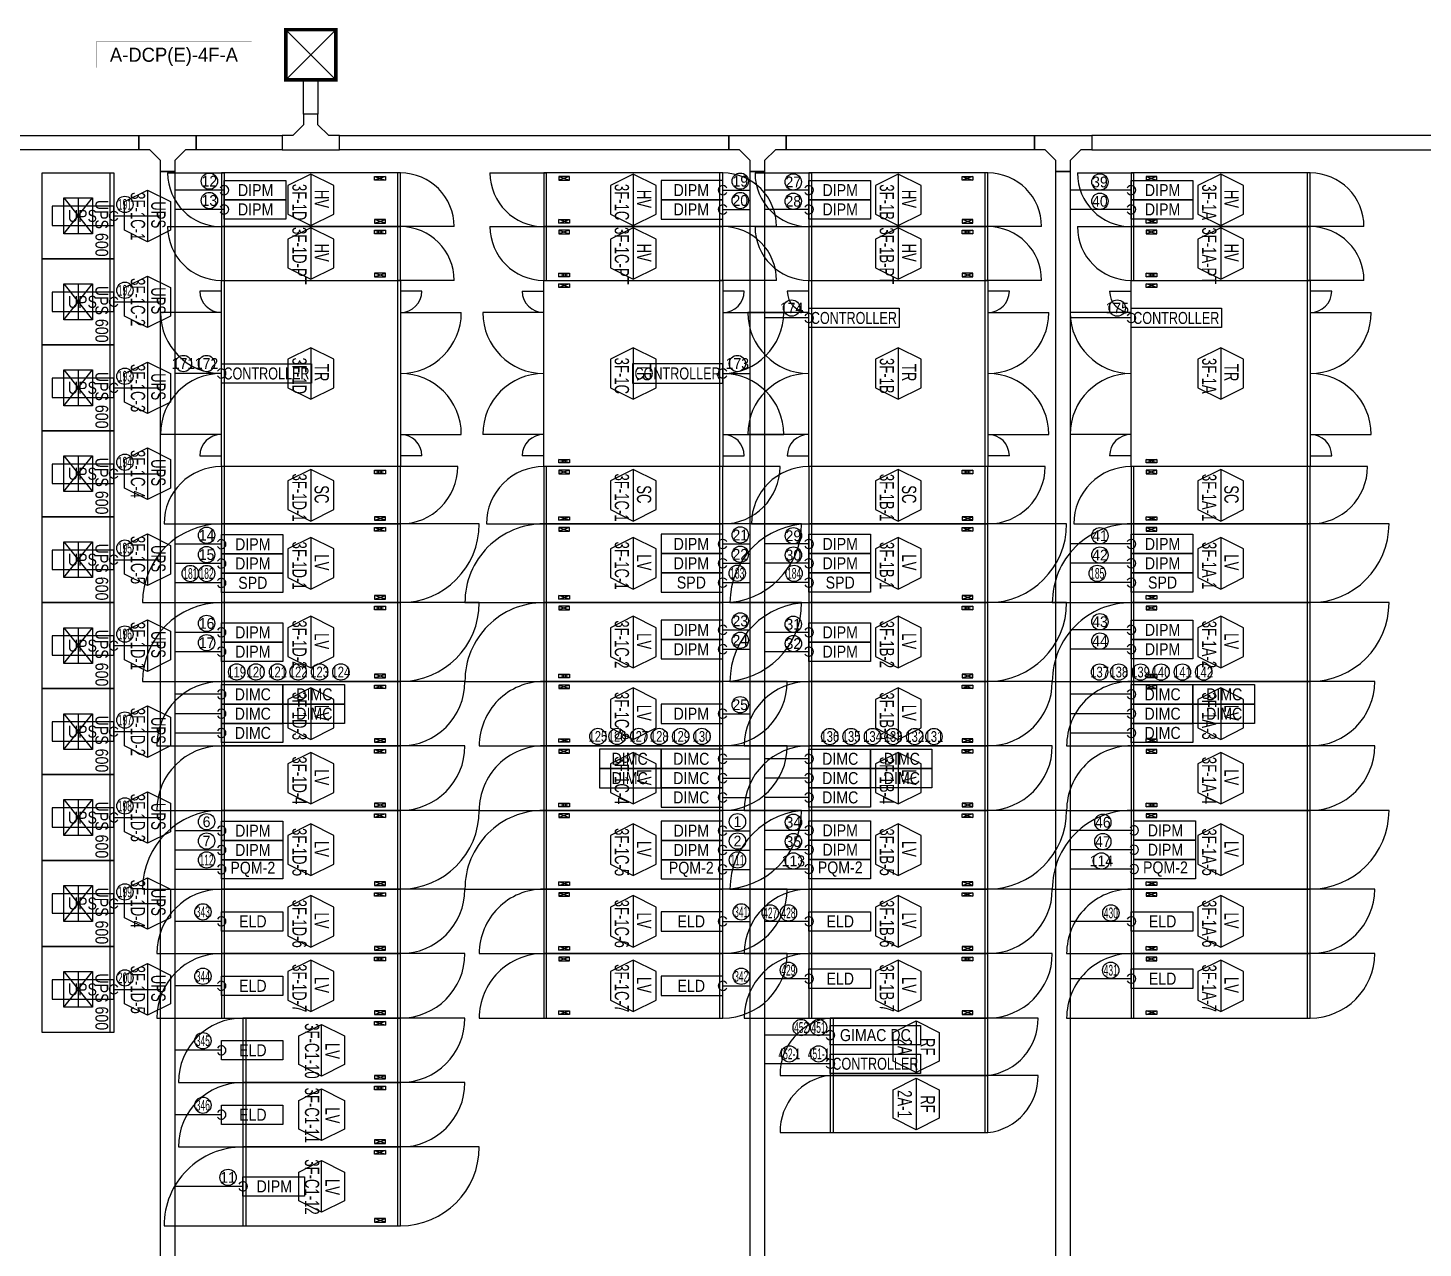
# Model space of a CAD drawing. Header units: millimetres. Extents: x 89450 to 753248, y -530175 to 1209785.
# Drawn here: x 115254 to 134730, y 483893 to 500930 of the extents above; entities that cross this region are included whole.
import ezdxf
from ezdxf.enums import TextEntityAlignment as Align

# ---------------------------------------------------------------- set-up
doc = ezdxf.new("R2010")
doc.units = ezdxf.units.MM
doc.header["$LTSCALE"] = 150
for name, color, linetype in [('------00 Switch Gear', 3, 'Continuous'), ('------00 Switch Gear_Number', 1, 'Continuous'), ('-----29 Indicator', 1, 'Continuous'), ('-----99 EPMS CABLE DUCT', 4, 'Continuous'), ('-----99 EPMS CONDUIT', 4, 'Continuous'), ('-----99 EPMS DEVICE', 3, 'Continuous'), ('-----99 EPMS PNL', 6, 'Continuous')]:
    doc.layers.add(name, color=color, linetype=linetype)
doc.layers.add('NOPLOT', color=191, linetype='Continuous', plot=False)
doc.styles.add('ELEC', font='')
doc.styles.get('ELEC').set_extended_font_data('Dotum')

# ---------------------------------------------------------------- blocks, each defined once
blk = doc.blocks.new('UPS 600kV')
at = {"layer": '------00 Switch Gear', "color": 161}
blk.add_line((800, 850), (-402, 850), dxfattribs=at)
blk.add_lwpolyline([(798, -100), (-402, -100), (-402, 900), (798, 900)], close=True, dxfattribs=at)
at = {"layer": 'NOPLOT', "color": 161}
for p, q in [((-52, 199), (448, 601)), ((448, 199), (-52, 601)), ((-52, 400), (448, 400))]:
    blk.add_line(p, q, dxfattribs=at)
blk.add_lwpolyline([(448, 601), (448, 199), (-52, 199), (-52, 601)], close=True, dxfattribs=at)
at = {"layer": 'NOPLOT', "color": 161, "style": 'ELEC', "width": 0.85}
blk.add_text('UPS 600', height=178.2, dxfattribs=at).set_placement((-26, 731), align=Align.MIDDLE_LEFT)
blk = doc.blocks.new('750X2500')
at = {"layer": '------00 Switch Gear', "color": 161}
for p, q in [((-3250, 750), (-2458, 750)), ((-2460, 750), (-2460, 0)), ((-210, 700), (-360, 650)), ((-360, 700), (-210, 650)), ((-40, 750), (-40, 0)), ((-210, 50), (-360, 100)), ((-360, 50), (-210, 100)), ((750, 0), (-42, 0))]:
    blk.add_line(p, q, dxfattribs=at)
for points in [[(-2500, 750), (-2500, 0), (0, 0), (0, 750)], [(-360, 700), (-210, 700), (-210, 650), (-360, 650)], [(-360, 50), (-210, 50), (-210, 100), (-360, 100)]]:
    blk.add_lwpolyline(points, close=True, dxfattribs=at)
for centre, start, end in [((-2500, 750), 180, 270), ((0, 0), 0, 90)]:
    blk.add_arc(centre, 750, start, end, dxfattribs=at)
blk = doc.blocks.new('800X2500')
at = {"layer": '------00 Switch Gear', "color": 161}
for p, q in [((-2460, 800), (-2460, 0)), ((800, 800), (-42, 800)), ((-40, 800), (-40, 0)), ((-210, 750), (-360, 700)), ((-360, 750), (-210, 700)), ((-3300, 0), (-2458, 0)), ((-210, 50), (-360, 100)), ((-360, 50), (-210, 100))]:
    blk.add_line(p, q, dxfattribs=at)
for points in [[(-2500, 800), (-2500, 0), (0, 0), (0, 800)], [(-360, 750), (-210, 750), (-210, 700), (-360, 700)], [(-360, 50), (-210, 50), (-210, 100), (-360, 100)]]:
    blk.add_lwpolyline(points, close=True, dxfattribs=at)
for centre, start, end in [((-2500, 0), 90, 180), ((0, 800), 270, 0)]:
    blk.add_arc(centre, 800, start, end, dxfattribs=at)
blk = doc.blocks.new('1100X2500')
at = {"layer": '------00 Switch Gear', "color": 161}
for p, q in [((-2460, 1100), (-2460, 0)), ((-210, 1050), (-360, 1000)), ((-360, 1050), (-210, 1000)), ((1100, 1100), (-42, 1100)), ((-40, 1100), (-40, 0)), ((-3600, 0), (-2458, 0)), ((-210, 50), (-360, 100)), ((-360, 50), (-210, 100))]:
    blk.add_line(p, q, dxfattribs=at)
at = {"layer": '------00 Switch Gear', "color": 161, "elevation": 0}
for points in [[(-2500, 1100), (-2500, 0), (0, 0), (0, 1100)], [(-360, 1050), (-210, 1050), (-210, 1000), (-360, 1000)], [(-360, 50), (-210, 50), (-210, 100), (-360, 100)]]:
    blk.add_lwpolyline(points, close=True, dxfattribs=at)
at = {"layer": '------00 Switch Gear', "color": 161}
for centre, start, end in [((-2500, 0), 90, 180), ((0, 1100), 270, 0)]:
    blk.add_arc(centre, 1100, start, end, dxfattribs=at)
blk = doc.blocks.new('900X2500')
at = {"layer": '------00 Switch Gear', "color": 161}
for p, q in [((-2460, 900), (-2460, 0)), ((-210, 850), (-360, 800)), ((-360, 850), (-210, 800)), ((900, 900), (-42, 900)), ((-40, 900), (-40, 0)), ((-3400, 0), (-2458, 0)), ((-210, 50), (-360, 100)), ((-360, 50), (-210, 100))]:
    blk.add_line(p, q, dxfattribs=at)
at = {"layer": '------00 Switch Gear', "color": 161, "elevation": 0}
for points in [[(-2500, 900), (-2500, 0), (0, 0), (0, 900)], [(-360, 850), (-210, 850), (-210, 800), (-360, 800)], [(-360, 50), (-210, 50), (-210, 100), (-360, 100)]]:
    blk.add_lwpolyline(points, close=True, dxfattribs=at)
at = {"layer": '------00 Switch Gear', "color": 161}
for centre, start, end in [((-2500, 0), 90, 180), ((0, 900), 270, 0)]:
    blk.add_arc(centre, 900, start, end, dxfattribs=at)
blk = doc.blocks.new('1100x2200')
at = {"layer": '------00 Switch Gear', "color": 161}
for p, q in [((-2160, 0), (-2160, 1100)), ((-1990, 1050), (-1840, 1000)), ((-1840, 1050), (-1990, 1000)), ((1100, 1100), (-42, 1100)), ((-40, 0), (-40, 1100)), ((-3300, 0), (-2158, 0)), ((-1990, 50), (-1840, 100)), ((-1840, 50), (-1990, 100))]:
    blk.add_line(p, q, dxfattribs=at)
at = {"layer": '------00 Switch Gear', "color": 161, "elevation": 0}
for points in [[(0, 0), (0, 1100), (-2200, 1100), (-2200, 0)], [(-1840, 1050), (-1990, 1050), (-1990, 1000), (-1840, 1000)], [(-1840, 50), (-1990, 50), (-1990, 100), (-1840, 100)]]:
    blk.add_lwpolyline(points, close=True, dxfattribs=at)
at = {"layer": '------00 Switch Gear', "color": 161}
for centre, start, end in [((-2200, 0), 90, 180), ((0, 1100), 270, 0)]:
    blk.add_arc(centre, 1100, start, end, dxfattribs=at)
blk = doc.blocks.new('900x2200')
at = {"layer": '------00 Switch Gear', "color": 161}
for p, q in [((-2160, 900), (-2160, 0)), ((-210, 850), (-360, 800)), ((-360, 850), (-210, 800)), ((900, 900), (-42, 900)), ((-40, 900), (-40, 0)), ((-3100, 0), (-2158, 0)), ((-210, 50), (-360, 100)), ((-360, 50), (-210, 100))]:
    blk.add_line(p, q, dxfattribs=at)
for points in [[(-2200, 900), (-2200, 0), (0, 0), (0, 900)], [(-360, 850), (-210, 850), (-210, 800), (-360, 800)], [(-360, 50), (-210, 50), (-210, 100), (-360, 100)]]:
    blk.add_lwpolyline(points, close=True, dxfattribs=at)
for centre, start, end in [((-2200, 0), 90, 180), ((0, 900), 270, 0)]:
    blk.add_arc(centre, 900, start, end, dxfattribs=at)
blk = doc.blocks.new('zw$32E')
for p, q in [((100, 0), (0, 0)), ((0, 0), (0, -400)), ((100, -75), (100, 0)), ((175, -150), (100, -75)), ((250, -150), (175, -150)), ((250, -250), (250, -150)), ((100, -325), (175, -250)), ((175, -250), (250, -250)), ((100, -400), (100, -325)), ((0, -400), (100, -400))]:
    blk.add_line(p, q)

msp = doc.modelspace()

# ---------------------------------------------------------------- linework, layer by layer
at = {"layer": '------00 Switch Gear', "color": 161}
for p, q in [((117954, 497255), (117654, 497255)), ((117994, 497405), (117994, 494805)), ((120414, 497405), (120414, 494805)), ((120754, 497255), (120454, 497255)), ((122154, 497255), (122454, 497255)), ((122814, 497305), (122664, 497355)), ((122814, 497355), (122664, 497305)), ((124914, 494805), (124914, 497405)), ((125254, 497255), (124954, 497255)), ((126154, 497255), (125854, 497255)), ((126194, 497405), (126194, 494805)), ((128614, 497405), (128614, 494805)), ((128954, 497255), (128654, 497255)), ((130354, 497255), (130654, 497255)), ((131014, 497305), (130864, 497355)), ((131014, 497355), (130864, 497305)), ((133114, 494805), (133114, 497405)), ((133454, 497255), (133154, 497255)), ((117954, 496955), (117104, 496955)), ((120454, 496955), (121304, 496955)), ((122454, 496955), (121604, 496955)), ((124954, 496955), (125804, 496955)), ((126154, 496955), (125304, 496955)), ((128654, 496955), (129504, 496955)), ((130654, 496955), (129804, 496955)), ((133154, 496955), (134004, 496955)), ((117954, 495255), (117104, 495255)), ((120454, 495255), (121304, 495255)), ((122454, 495255), (121604, 495255)), ((124954, 495255), (125804, 495255)), ((126154, 495255), (125304, 495255)), ((128654, 495255), (129504, 495255)), ((130654, 495255), (129804, 495255)), ((133154, 495255), (134004, 495255)), ((117654, 494955), (117954, 494955)), ((120754, 494955), (120454, 494955)), ((122454, 494955), (122154, 494955)), ((122814, 494855), (122664, 494905)), ((122814, 494905), (122664, 494855)), ((124954, 494955), (125254, 494955)), ((125854, 494955), (126154, 494955)), ((128954, 494955), (128654, 494955)), ((130654, 494955), (130354, 494955)), ((131014, 494855), (130864, 494905)), ((131014, 494905), (130864, 494855)), ((133154, 494955), (133454, 494955)), ((126494, 487105), (126494, 486305)), ((128612, 487105), (128612, 486305)), ((126494, 486305), (126494, 485505)), ((128612, 486305), (128612, 485505))]:
    msp.add_line(p, q, dxfattribs=at)
at = {"layer": '------00 Switch Gear', "color": 161, "elevation": 0}
for points in [[(120454, 497405), (120454, 494805), (117954, 494805), (117954, 497405)], [(122454, 494805), (122454, 497405), (124954, 497405), (124954, 494805)], [(122664, 497305), (122664, 497355), (122814, 497355), (122814, 497305)], [(128654, 497405), (128654, 494805), (126154, 494805), (126154, 497405)], [(130654, 494805), (130654, 497405), (133154, 497405), (133154, 494805)], [(130864, 497305), (130864, 497355), (131014, 497355), (131014, 497305)], [(122664, 494855), (122664, 494905), (122814, 494905), (122814, 494855)], [(130864, 494855), (130864, 494905), (131014, 494905), (131014, 494855)]]:
    msp.add_lwpolyline(points, close=True, dxfattribs=at)
for points in [[(126454, 487105, 0.385743), (125754, 486305), (126454, 486305)], [(128654, 486305, 0.385743), (129354, 487105), (128654, 487105)], [(126454, 486305, 0.385743), (125754, 485505), (126454, 485505)], [(128654, 485505, 0.385743), (129354, 486305), (128654, 486305)]]:
    msp.add_lwpolyline(points, format="xyb", dxfattribs=at)
at = {"layer": '------00 Switch Gear', "color": 161}
for points in [[(126454, 487105), (126454, 486305), (128654, 486305), (128654, 487105)], [(126454, 486305), (126454, 485505), (128654, 485505), (128654, 486305)]]:
    msp.add_lwpolyline(points, close=True, dxfattribs=at)
for centre, radius, start, end in [((117954, 497255), 300, 180, 270), ((120454, 497255), 300, 270, 0), ((122454, 497255), 300, 180, 270), ((124954, 497255), 300, 270, 0), ((126154, 497255), 300, 180, 270), ((128654, 497255), 300, 270, 0), ((130654, 497255), 300, 180, 270), ((133154, 497255), 300, 270, 0), ((117954, 496955), 850, 180, 270), ((120454, 496955), 850, 270, 0), ((122454, 496955), 850, 180, 270), ((124954, 496955), 850, 270, 0), ((126154, 496955), 850, 180, 270), ((128654, 496955), 850, 270, 0), ((130654, 496955), 850, 180, 270), ((133154, 496955), 850, 270, 0), ((117954, 495255), 850, 90, 180), ((120454, 495255), 850, 0, 90), ((122454, 495255), 850, 90, 180), ((124954, 495255), 850, 0, 90), ((126154, 495255), 850, 90, 180), ((128654, 495255), 850, 0, 90), ((130654, 495255), 850, 90, 180), ((133154, 495255), 850, 0, 90), ((117954, 494955), 300, 90, 180), ((120454, 494955), 300, 0, 90), ((122454, 494955), 300, 90, 180), ((124954, 494955), 300, 0, 90), ((126154, 494955), 300, 90, 180), ((128654, 494955), 300, 0, 90), ((130654, 494955), 300, 90, 180), ((133154, 494955), 300, 0, 90)]:
    msp.add_arc(centre, radius, start, end, dxfattribs=at)
at = {"layer": '------00 Switch Gear_Number', "color": 1, "elevation": 0}
for points in [[(119204, 498890), (119204, 498170), (119524, 498330), (119524, 498730), (119204, 498890), (118884, 498730), (118884, 498330), (119204, 498170)], [(123704, 498890), (123704, 498170), (124024, 498330), (124024, 498730), (123704, 498890), (123384, 498730), (123384, 498330), (123704, 498170)], [(127404, 498890), (127404, 498170), (127724, 498330), (127724, 498730), (127404, 498890), (127084, 498730), (127084, 498330), (127404, 498170)], [(131904, 498890), (131904, 498170), (132224, 498330), (132224, 498730), (131904, 498890), (131584, 498730), (131584, 498330), (131904, 498170)], [(116924, 498665), (116924, 497945), (116604, 498105), (116604, 498505), (116924, 498665), (117244, 498505), (117244, 498105), (116924, 497945)], [(119204, 498140), (119204, 497420), (119524, 497580), (119524, 497980), (119204, 498140), (118884, 497980), (118884, 497580), (119204, 497420)], [(123704, 498140), (123704, 497420), (124024, 497580), (124024, 497980), (123704, 498140), (123384, 497980), (123384, 497580), (123704, 497420)], [(127404, 498140), (127404, 497420), (127724, 497580), (127724, 497980), (127404, 498140), (127084, 497980), (127084, 497580), (127404, 497420)], [(131904, 498140), (131904, 497420), (132224, 497580), (132224, 497980), (131904, 498140), (131584, 497980), (131584, 497580), (131904, 497420)], [(116924, 497465), (116924, 496745), (116604, 496905), (116604, 497305), (116924, 497465), (117244, 497305), (117244, 496905), (116924, 496745)], [(119204, 496465), (119204, 495745), (119524, 495905), (119524, 496305), (119204, 496465), (118884, 496305), (118884, 495905), (119204, 495745)], [(123704, 496465), (123704, 495745), (124024, 495905), (124024, 496305), (123704, 496465), (123384, 496305), (123384, 495905), (123704, 495745)], [(127404, 496465), (127404, 495745), (127724, 495905), (127724, 496305), (127404, 496465), (127084, 496305), (127084, 495905), (127404, 495745)], [(131904, 496465), (131904, 495745), (132224, 495905), (132224, 496305), (131904, 496465), (131584, 496305), (131584, 495905), (131904, 495745)], [(116924, 496265), (116924, 495545), (116604, 495705), (116604, 496105), (116924, 496265), (117244, 496105), (117244, 495705), (116924, 495545)], [(116924, 495065), (116924, 494345), (116604, 494505), (116604, 494905), (116924, 495065), (117244, 494905), (117244, 494505), (116924, 494345)], [(119204, 494765), (119204, 494045), (119524, 494205), (119524, 494605), (119204, 494765), (118884, 494605), (118884, 494205), (119204, 494045)], [(123704, 494765), (123704, 494045), (124024, 494205), (124024, 494605), (123704, 494765), (123384, 494605), (123384, 494205), (123704, 494045)], [(127404, 494765), (127404, 494045), (127724, 494205), (127724, 494605), (127404, 494765), (127084, 494605), (127084, 494205), (127404, 494045)], [(131904, 494765), (131904, 494045), (132224, 494205), (132224, 494605), (131904, 494765), (131584, 494605), (131584, 494205), (131904, 494045)], [(116924, 493865), (116924, 493145), (116604, 493305), (116604, 493705), (116924, 493865), (117244, 493705), (117244, 493305), (116924, 493145)], [(119204, 493815), (119204, 493095), (119524, 493255), (119524, 493655), (119204, 493815), (118884, 493655), (118884, 493255), (119204, 493095)], [(123704, 493815), (123704, 493095), (124024, 493255), (124024, 493655), (123704, 493815), (123384, 493655), (123384, 493255), (123704, 493095)], [(127404, 493815), (127404, 493095), (127724, 493255), (127724, 493655), (127404, 493815), (127084, 493655), (127084, 493255), (127404, 493095)], [(131904, 493815), (131904, 493095), (132224, 493255), (132224, 493655), (131904, 493815), (131584, 493655), (131584, 493255), (131904, 493095)], [(116924, 492665), (116924, 491945), (116604, 492105), (116604, 492505), (116924, 492665), (117244, 492505), (117244, 492105), (116924, 491945)], [(119204, 492715), (119204, 491995), (119524, 492155), (119524, 492555), (119204, 492715), (118884, 492555), (118884, 492155), (119204, 491995)], [(123704, 492715), (123704, 491995), (124024, 492155), (124024, 492555), (123704, 492715), (123384, 492555), (123384, 492155), (123704, 491995)], [(127404, 492715), (127404, 491995), (127724, 492155), (127724, 492555), (127404, 492715), (127084, 492555), (127084, 492155), (127404, 491995)], [(131904, 492715), (131904, 491995), (132224, 492155), (132224, 492555), (131904, 492715), (131584, 492555), (131584, 492155), (131904, 491995)], [(119204, 491715), (119204, 490995), (119524, 491155), (119524, 491555), (119204, 491715), (118884, 491555), (118884, 491155), (119204, 490995)], [(123704, 491715), (123704, 490995), (124024, 491155), (124024, 491555), (123704, 491715), (123384, 491555), (123384, 491155), (123704, 490995)], [(127404, 491715), (127404, 490995), (127724, 491155), (127724, 491555), (127404, 491715), (127084, 491555), (127084, 491155), (127404, 490995)], [(131904, 491715), (131904, 490995), (132224, 491155), (132224, 491555), (131904, 491715), (131584, 491555), (131584, 491155), (131904, 490995)], [(116924, 491465), (116924, 490745), (116604, 490905), (116604, 491305), (116924, 491465), (117244, 491305), (117244, 490905), (116924, 490745)], [(119204, 490815), (119204, 490095), (119524, 490255), (119524, 490655), (119204, 490815), (118884, 490655), (118884, 490255), (119204, 490095)], [(123704, 490815), (123704, 490095), (124024, 490255), (124024, 490655), (123704, 490815), (123384, 490655), (123384, 490255), (123704, 490095)], [(127404, 490815), (127404, 490095), (127724, 490255), (127724, 490655), (127404, 490815), (127084, 490655), (127084, 490255), (127404, 490095)], [(131904, 490815), (131904, 490095), (132224, 490255), (132224, 490655), (131904, 490815), (131584, 490655), (131584, 490255), (131904, 490095)], [(116924, 490265), (116924, 489545), (116604, 489705), (116604, 490105), (116924, 490265), (117244, 490105), (117244, 489705), (116924, 489545)], [(119204, 489815), (119204, 489095), (119524, 489255), (119524, 489655), (119204, 489815), (118884, 489655), (118884, 489255), (119204, 489095)], [(123704, 489815), (123704, 489095), (124024, 489255), (124024, 489655), (123704, 489815), (123384, 489655), (123384, 489255), (123704, 489095)], [(127404, 489815), (127404, 489095), (127724, 489255), (127724, 489655), (127404, 489815), (127084, 489655), (127084, 489255), (127404, 489095)], [(131904, 489815), (131904, 489095), (132224, 489255), (132224, 489655), (131904, 489815), (131584, 489655), (131584, 489255), (131904, 489095)], [(116924, 489065), (116924, 488345), (116604, 488505), (116604, 488905), (116924, 489065), (117244, 488905), (117244, 488505), (116924, 488345)], [(119204, 488815), (119204, 488095), (119524, 488255), (119524, 488655), (119204, 488815), (118884, 488655), (118884, 488255), (119204, 488095)], [(123704, 488815), (123704, 488095), (124024, 488255), (124024, 488655), (123704, 488815), (123384, 488655), (123384, 488255), (123704, 488095)], [(127404, 488815), (127404, 488095), (127724, 488255), (127724, 488655), (127404, 488815), (127084, 488655), (127084, 488255), (127404, 488095)], [(131904, 488815), (131904, 488095), (132224, 488255), (132224, 488655), (131904, 488815), (131584, 488655), (131584, 488255), (131904, 488095)], [(119204, 487915), (119204, 487195), (119524, 487355), (119524, 487755), (119204, 487915), (118884, 487755), (118884, 487355), (119204, 487195)], [(123704, 487915), (123704, 487195), (124024, 487355), (124024, 487755), (123704, 487915), (123384, 487755), (123384, 487355), (123704, 487195)], [(127404, 487915), (127404, 487195), (127724, 487355), (127724, 487755), (127404, 487915), (127084, 487755), (127084, 487355), (127404, 487195)], [(131904, 487915), (131904, 487195), (132224, 487355), (132224, 487755), (131904, 487915), (131584, 487755), (131584, 487355), (131904, 487195)], [(116924, 487865), (116924, 487145), (116604, 487305), (116604, 487705), (116924, 487865), (117244, 487705), (117244, 487305), (116924, 487145)]]:
    msp.add_lwpolyline(points, dxfattribs=at)
at = {"layer": '------00 Switch Gear_Number'}
for points in [[(119354, 486295), (119354, 487015), (119674, 486855), (119674, 486455), (119354, 486295), (119034, 486455), (119034, 486855), (119354, 487015)], [(119354, 485395), (119354, 486115), (119674, 485955), (119674, 485555), (119354, 485395), (119034, 485555), (119034, 485955), (119354, 486115)], [(119354, 484395), (119354, 485115), (119674, 484955), (119674, 484555), (119354, 484395), (119034, 484555), (119034, 484955), (119354, 485115)]]:
    msp.add_lwpolyline(points, dxfattribs=at)
at = {"layer": '------00 Switch Gear_Number', "color": 1}
for points in [[(127654, 487065), (127654, 486345), (127334, 486505), (127334, 486905), (127654, 487065), (127974, 486905), (127974, 486505), (127654, 486345)], [(127654, 486265), (127654, 485545), (127334, 485705), (127334, 486105), (127654, 486265), (127974, 486105), (127974, 485705), (127654, 485545)]]:
    msp.add_lwpolyline(points, dxfattribs=at)
at = {"layer": '-----29 Indicator'}
for centre in [(117787, 498790, 0), (125198, 498790, 0), (125938, 498779, 0), (130218, 498779, 0), (117787, 498520, 0), (125198, 498520, 0), (125938, 498509, 0), (130218, 498509, 0), (116607, 498466, 0), (116607, 497266, 0), (125914, 497018, 0), (130460, 497018, 0), (117425, 496244, 0), (117747, 496244, 0), (125157, 496244, 0), (116607, 496066, 0), (116607, 494866, 0), (117748, 493846, 0), (125198, 493850, 0), (125939, 493839, 0), (130219, 493839, 0), (116607, 493666, 0), (117748, 493576, 0), (125198, 493580, 0), (125939, 493569, 0), (130219, 493569, 0), (117521, 493312, 0), (117748, 493312, 0), (125156, 493316, 0), (125949, 493314, 0), (130181, 493314, 0), (125198, 492650, 0), (130219, 492639, 0), (116607, 492466, 0), (117748, 492615, 0), (125938, 492604, 0), (117748, 492345, 0), (125198, 492380, 0), (125939, 492334, 0), (130219, 492369, 0), (118168, 491937, 0), (118437, 491937, 0), (118739, 491937, 0), (119026, 491937, 0), (119325, 491937, 0), (119622, 491937, 0), (130214, 491936, 0), (130482, 491936, 0), (130785, 491936, 0), (131071, 491936, 0), (131370, 491936, 0), (131667, 491936, 0), (125197, 491480, 0), (116607, 491266, 0), (123210, 491037, 0), (123478, 491037, 0), (123781, 491037, 0), (124067, 491037, 0), (124366, 491037, 0), (124663, 491037, 0), (126448, 491036, 0), (126745, 491036, 0), (127044, 491036, 0), (127331, 491036, 0), (127633, 491036, 0), (127901, 491036, 0), (116607, 490066, 0), (117748, 489846, 0), (125159, 489846, 0), (125939, 489839, 0), (130259, 489839, 0), (117748, 489576, 0), (125159, 489576, 0), (125939, 489569, 0), (130259, 489569, 0), (117748, 489312, 0), (125159, 489312, 0), (125939, 489299, 0), (130239, 489299, 0), (116607, 488866, 0), (117696, 488588, 0), (125211, 488588, 0), (125616, 488573, 0), (125871, 488573, 0), (130371, 488573, 0), (125869, 487773, 0), (130369, 487773, 0), (116607, 487666, 0), (117696, 487688, 0), (125211, 487688, 0), (126048, 486973, 0), (126291, 486973, 0), (117696, 486788, 0), (125882, 486605, 0), (126291, 486605, 0), (117696, 485888, 0), (118048, 484880, 0)]:
    msp.add_circle(centre, 114, dxfattribs=at)
at = {"layer": '-----99 EPMS CABLE DUCT', "elevation": 0}
for points in [[(119103, 500205), (119303, 500205), (119303, 499727), (119103, 499727)], [(112229, 499427), (116804, 499427), (116804, 499227), (112229, 499227)], [(117604, 499427), (118803, 499427), (118803, 499227), (117604, 499227)], [(119603, 499427), (125038, 499427), (125038, 499227), (119603, 499227)], [(125838, 499427), (129304, 499427), (129304, 499227), (125838, 499227)], [(139404, 499427), (130104, 499427), (130104, 499227), (139404, 499227)], [(117104, 498927), (117304, 498927), (117304, 482507), (117104, 482507)], [(125338, 498927), (125538, 498927), (125538, 482507), (125338, 482507)], [(129604, 498927), (129804, 498927), (129804, 482507), (129604, 482507)]]:
    msp.add_lwpolyline(points, close=True, dxfattribs=at)
at = {"layer": '-----99 EPMS CONDUIT'}
for p, q in [((117994, 498665), (117304, 498665)), ((124954, 498665), (125338, 498665)), ((126154, 498665), (125538, 498665)), ((130654, 498665), (129804, 498665)), ((117994, 498395), (117304, 498395)), ((124954, 498395), (125338, 498395)), ((126154, 498395), (125538, 498395)), ((130654, 498395), (129804, 498395)), ((116454, 498305), (117104, 498305)), ((116454, 497105), (117104, 497105)), ((126154, 496880, 0), (125538, 496880, 0)), ((130654, 496880, 0), (129804, 496880, 0)), ((117954, 496105), (117304, 496105, 0)), ((124954, 496105), (125338, 496105, 0)), ((116454, 495905), (117104, 495905)), ((116454, 494705), (117104, 494705)), ((117954, 493721), (117305, 493721)), ((124955, 493725), (125338, 493725)), ((126154, 493725), (125539, 493725)), ((130654, 493725), (129804, 493725)), ((116454, 493505), (117104, 493505)), ((117954, 493451), (117305, 493451)), ((124955, 493455), (125338, 493455)), ((126154, 493455), (125539, 493455)), ((130654, 493455), (129804, 493455)), ((117954, 493181), (117305, 493181)), ((124955, 493185), (125338, 493185)), ((126154, 493185), (125539, 493185)), ((130654, 493185), (129804, 493185)), ((117954, 492490), (117304, 492490)), ((124955, 492525), (125338, 492525)), ((126154, 492490), (125539, 492490)), ((130654, 492525), (129804, 492525)), ((116454, 492305), (117104, 492305)), ((117954, 492220), (117304, 492220)), ((124955, 492255), (125338, 492255)), ((126154, 492220), (125539, 492220)), ((130654, 492255), (129804, 492255)), ((117954, 491625), (117304, 491625)), ((130654, 491625), (129804, 491625)), ((117954, 491355), (117304, 491355)), ((124954, 491355), (125338, 491355)), ((130654, 491355), (129804, 491355)), ((116454, 491105), (117104, 491105)), ((117954, 491085), (117304, 491085)), ((130654, 491085), (129804, 491085)), ((124954, 490725), (125338, 490725)), ((126154, 490725), (125539, 490725)), ((124954, 490455), (125338, 490455)), ((126154, 490455), (125539, 490455)), ((124954, 490185), (125338, 490185)), ((126154, 490185), (125539, 490185)), ((116454, 489905), (117104, 489905)), ((117954, 489721), (117305, 489721)), ((124954, 489721), (125338, 489721)), ((126154, 489725), (125539, 489725)), ((130694, 489725), (129804, 489725)), ((117954, 489451), (117305, 489451)), ((124954, 489451), (125338, 489451)), ((126154, 489455), (125539, 489455)), ((130694, 489455), (129804, 489455)), ((117954, 489181), (117305, 489181)), ((124954, 489181), (125338, 489181)), ((126154, 489185), (125539, 489185)), ((130694, 489185), (129804, 489185)), ((116454, 488705), (117104, 488705)), ((117954, 488455), (117304, 488455)), ((124954, 488455), (125338, 488455)), ((126154, 488455), (125540, 488455)), ((130654, 488455), (129804, 488455)), ((116454, 487505), (117104, 487505)), ((117954, 487555), (117304, 487555)), ((124954, 487555), (125338, 487555)), ((126154, 487655), (125540, 487655)), ((130654, 487655), (129804, 487655)), ((126454, 486866), (125538, 486866, 0)), ((117954, 486655), (117304, 486655)), ((126454, 486467), (125538, 486467, 0)), ((117954, 485755), (117304, 485755)), ((118254, 484755), (117304, 484755))]:
    msp.add_line(p, q, dxfattribs=at)
for centre, start, end in [((117994, 498665), 210, 150), ((124954, 498665), 30, 330), ((126154, 498665), 210, 150), ((130654, 498665), 210, 150), ((117994, 498395), 210, 150), ((124954, 498395), 30, 330), ((126154, 498395), 210, 150), ((130654, 498395), 210, 150), ((116454, 498305), 30, 330), ((116454, 497105), 30, 330), ((126154, 496880, 0), 210, 150), ((130654, 496880, 0), 210, 150), ((117954, 496105), 210, 150), ((124954, 496105), 30, 330), ((116454, 495905), 30, 330), ((116454, 494705), 30, 330), ((117954, 493721), 210, 150), ((124955, 493725), 30, 330), ((126154, 493725), 210, 150), ((130654, 493725), 210, 150), ((116454, 493505), 30, 330), ((117954, 493451), 210, 150), ((124955, 493455), 30, 330), ((126154, 493455), 210, 150), ((130654, 493455), 210, 150), ((117954, 493181), 210, 150), ((124955, 493185), 30, 330), ((126154, 493185), 210, 150), ((130654, 493185), 210, 150), ((117954, 492490), 210, 150), ((124955, 492525), 30, 330), ((126154, 492490), 210, 150), ((130654, 492525), 210, 150), ((116454, 492305), 30, 330), ((117954, 492220), 210, 150), ((124955, 492255), 30, 330), ((126154, 492220), 210, 150), ((130654, 492255), 210, 150), ((117954, 491625), 210, 150), ((130654, 491625), 210, 150), ((117954, 491355), 210, 150), ((124954, 491355), 30, 330), ((130654, 491355), 210, 150), ((116454, 491105), 30, 330), ((117954, 491085), 210, 150), ((130654, 491085), 210, 150), ((124954, 490725), 30, 330), ((126154, 490725), 210, 150), ((124954, 490455), 30, 330), ((126154, 490455), 210, 150), ((124954, 490185), 30, 330), ((126154, 490185), 210, 150), ((116454, 489905), 30, 330), ((117954, 489721), 210, 150), ((124954, 489721), 30, 330), ((126154, 489725), 210, 150), ((130694, 489725), 210, 150), ((117954, 489451), 210, 150), ((124954, 489451), 30, 330), ((126154, 489455), 210, 150), ((130694, 489455), 210, 150), ((117954, 489181), 210, 150), ((124954, 489181), 30, 330), ((126154, 489185), 210, 150), ((130694, 489185), 210, 150), ((116454, 488705), 30, 330), ((117954, 488455), 210, 150), ((124954, 488455), 30, 330), ((126154, 488455), 210, 150), ((130654, 488455), 210, 150), ((126154, 487655), 210, 150), ((130654, 487655), 210, 150), ((116454, 487505), 30, 330), ((117954, 487555), 210, 150), ((124954, 487555), 30, 330), ((126454, 486866), 210, 150), ((117954, 486655), 210, 150), ((126454, 486467), 210, 150), ((117954, 485755), 210, 150), ((118254, 484755), 210, 150)]:
    msp.add_arc(centre, 63.8, start, end, dxfattribs=at)
at = {"layer": '-----99 EPMS DEVICE', "elevation": 0}
for points in [[(117994, 498800), (118854, 498800), (118854, 498530), (117994, 498530)], [(124954, 498800), (124093, 498800), (124093, 498530), (124954, 498530)], [(126154, 498800), (127014, 498800), (127014, 498530), (126154, 498530)], [(130654, 498800), (131514, 498800), (131514, 498530), (130654, 498530)], [(116454, 498440), (115593, 498440), (115593, 498170), (116454, 498170)], [(117994, 498530), (118854, 498530), (118854, 498260), (117994, 498260)], [(124954, 498530), (124093, 498530), (124093, 498260), (124954, 498260)], [(126154, 498530), (127014, 498530), (127014, 498260), (126154, 498260)], [(130654, 498530), (131514, 498530), (131514, 498260), (130654, 498260)], [(116454, 497240), (115593, 497240), (115593, 496970), (116454, 496970)], [(126154, 497015), (127414, 497015), (127414, 496745), (126154, 496745)], [(130654, 497015), (131914, 497015), (131914, 496745), (130654, 496745)], [(117954, 496240), (119214, 496240), (119214, 495970), (117954, 495970)], [(124954, 496240), (123693, 496240), (123693, 495970), (124954, 495970)], [(116454, 496040), (115593, 496040), (115593, 495770), (116454, 495770)], [(116454, 494840), (115593, 494840), (115593, 494570), (116454, 494570)], [(117954, 493856), (118814, 493856), (118814, 493586), (117954, 493586)], [(124955, 493860), (124094, 493860), (124094, 493590), (124955, 493590)], [(126154, 493860), (127014, 493860), (127014, 493590), (126154, 493590)], [(130654, 493860), (131514, 493860), (131514, 493590), (130654, 493590)], [(116454, 493640), (115593, 493640), (115593, 493370), (116454, 493370)], [(117954, 493586), (118814, 493586), (118814, 493316), (117954, 493316)], [(124955, 493590), (124094, 493590), (124094, 493320), (124955, 493320)], [(126154, 493590), (127014, 493590), (127014, 493320), (126154, 493320)], [(130654, 493590), (131514, 493590), (131514, 493320), (130654, 493320)], [(117954, 493316), (118814, 493316), (118814, 493047), (117954, 493047)], [(124955, 493320), (124094, 493320), (124094, 493051), (124955, 493051)], [(126154, 493320), (127014, 493320), (127014, 493051), (126154, 493051)], [(130654, 493320), (131514, 493320), (131514, 493051), (130654, 493051)], [(117954, 492625), (118814, 492625), (118814, 492355), (117954, 492355)], [(124955, 492660), (124094, 492660), (124094, 492390), (124955, 492390)], [(126154, 492625), (127014, 492625), (127014, 492355), (126154, 492355)], [(130654, 492660), (131514, 492660), (131514, 492390), (130654, 492390)], [(116454, 492440), (115593, 492440), (115593, 492170), (116454, 492170)], [(124955, 492390), (124094, 492390), (124094, 492120), (124955, 492120)], [(130654, 492390), (131514, 492390), (131514, 492120), (130654, 492120)], [(117954, 492355), (118814, 492355), (118814, 492085), (117954, 492085)], [(126154, 492355), (127014, 492355), (127014, 492085), (126154, 492085)], [(117954, 491760), (118814, 491760), (118814, 491490), (117954, 491490)], [(118814, 491760), (119674, 491760), (119674, 491490), (118814, 491490)], [(130654, 491760), (131514, 491760), (131514, 491490), (130654, 491490)], [(131514, 491760), (132374, 491760), (132374, 491490), (131514, 491490)], [(117954, 491490), (118814, 491490), (118814, 491220), (117954, 491220)], [(118814, 491490), (119674, 491490), (119674, 491220), (118814, 491220)], [(124954, 491490), (124093, 491490), (124093, 491220), (124954, 491220)], [(130654, 491490), (131514, 491490), (131514, 491220), (130654, 491220)], [(131514, 491490), (132374, 491490), (132374, 491220), (131514, 491220)], [(116454, 491240), (115593, 491240), (115593, 490970), (116454, 490970)], [(117954, 491220), (118814, 491220), (118814, 490951), (117954, 490951)], [(130654, 491220), (131514, 491220), (131514, 490951), (130654, 490951)], [(124093, 490860), (123233, 490860), (123233, 490590), (124093, 490590)], [(124954, 490860), (124093, 490860), (124093, 490590), (124954, 490590)], [(126154, 490860), (127014, 490860), (127014, 490590), (126154, 490590)], [(127014, 490860), (127874, 490860), (127874, 490590), (127014, 490590)], [(124093, 490590), (123233, 490590), (123233, 490320), (124093, 490320)], [(124954, 490590), (124093, 490590), (124093, 490320), (124954, 490320)], [(126154, 490590), (127014, 490590), (127014, 490320), (126154, 490320)], [(127014, 490590), (127874, 490590), (127874, 490320), (127014, 490320)], [(124954, 490320), (124093, 490320), (124093, 490051), (124954, 490051)], [(126154, 490320), (127014, 490320), (127014, 490051), (126154, 490051)], [(116454, 490040), (115593, 490040), (115593, 489770), (116454, 489770)], [(117954, 489856), (118814, 489856), (118814, 489586), (117954, 489586)], [(124954, 489856), (124093, 489856), (124093, 489586), (124954, 489586)], [(126154, 489860), (127014, 489860), (127014, 489590), (126154, 489590)], [(130694, 489860), (131554, 489860), (131554, 489590), (130694, 489590)], [(117954, 489586), (118814, 489586), (118814, 489316), (117954, 489316)], [(124954, 489586), (124093, 489586), (124093, 489316), (124954, 489316)], [(126154, 489590), (127014, 489590), (127014, 489320), (126154, 489320)], [(130694, 489590), (131554, 489590), (131554, 489320), (130694, 489320)], [(117954, 489316), (118814, 489316), (118814, 489047), (117954, 489047)], [(124954, 489316), (124093, 489316), (124093, 489047), (124954, 489047)], [(126154, 489320), (127014, 489320), (127014, 489051), (126154, 489051)], [(130694, 489320), (131554, 489320), (131554, 489051), (130694, 489051)], [(116454, 488840), (115593, 488840), (115593, 488570), (116454, 488570)], [(116454, 487640), (115593, 487640), (115593, 487370), (116454, 487370)]]:
    msp.add_lwpolyline(points, close=True, dxfattribs=at)
at = {"layer": '-----99 EPMS DEVICE', "color": 2, "elevation": 0}
for points in [[(117954, 488590), (118814, 488590), (118814, 488320), (117954, 488320)], [(124954, 488590), (124093, 488590), (124093, 488320), (124954, 488320)], [(126154, 488590), (127014, 488590), (127014, 488320), (126154, 488320)], [(130654, 488590), (131514, 488590), (131514, 488320), (130654, 488320)], [(117954, 487690), (118814, 487690), (118814, 487420), (117954, 487420)], [(124954, 487690), (124093, 487690), (124093, 487420), (124954, 487420)], [(126154, 487790), (127014, 487790), (127014, 487520), (126154, 487520)], [(130654, 487790), (131514, 487790), (131514, 487520), (130654, 487520)]]:
    msp.add_lwpolyline(points, close=True, dxfattribs=at)
at = {"layer": '-----99 EPMS DEVICE', "color": 2}
for points in [[(126454, 487002), (127714, 487002), (127714, 486732), (126454, 486732)], [(117954, 486790), (118814, 486790), (118814, 486520), (117954, 486520)], [(117954, 485890), (118814, 485890), (118814, 485620), (117954, 485620)]]:
    msp.add_lwpolyline(points, close=True, dxfattribs=at)
at = {"layer": '-----99 EPMS DEVICE'}
for points in [[(126454, 486602), (127714, 486602), (127714, 486332), (126454, 486332)], [(118254, 484890), (119114, 484890), (119114, 484620), (118254, 484620)]]:
    msp.add_lwpolyline(points, close=True, dxfattribs=at)
at = {"layer": '-----99 EPMS PNL'}
for p, q in [((118853, 500905), (119553, 500205)), ((118853, 500205), (119553, 500905))]:
    msp.add_line(p, q, dxfattribs=at)
at = {"layer": '-----99 EPMS PNL', "const_width": 50, "elevation": 0}
msp.add_lwpolyline([(118853, 500905), (119553, 500905), (119553, 500205), (118853, 500205)], close=True, dxfattribs=at)
at = {"layer": '-----99 EPMS PNL', "const_width": 1}
msp.add_lwpolyline([(116206, 500374), (116206, 500735), (118377, 500735), (118377, 500374)], close=True, dxfattribs=at)

# ---------------------------------------------------------------- block references
at = {"layer": '------00 Switch Gear', "color": 161}
for name, p, rotation in [('UPS 600kV', (115554, 498503), 270), ('750X2500', (122454, 498905), 180), ('750X2500', (130654, 498905), 180), ('750X2500', (122454, 498155), 180), ('750X2500', (130654, 498155), 180), ('UPS 600kV', (115554, 497303), 270), ('UPS 600kV', (115554, 496103), 270), ('UPS 600kV', (115554, 494903), 270), ('800X2500', (122454, 494805), 180), ('800X2500', (130654, 494805), 180), ('UPS 600kV', (115554, 493703), 270), ('1100X2500', (122454, 494005), 180), ('1100X2500', (130654, 494005), 180), ('UPS 600kV', (115554, 492503), 270), ('1100X2500', (122454, 492905), 180), ('1100X2500', (130654, 492905), 180), ('900X2500', (122454, 491805), 180), ('900X2500', (130654, 491805), 180), ('UPS 600kV', (115554, 491303), 270), ('900X2500', (122454, 490905), 180), ('900X2500', (130654, 490905), 180), ('UPS 600kV', (115554, 490103), 270), ('1100X2500', (122454, 490005), 180), ('1100X2500', (130654, 490005), 180), ('UPS 600kV', (115554, 488903), 270), ('900X2500', (122454, 488905), 180), ('900X2500', (130654, 488905), 180), ('UPS 600kV', (115554, 487703), 270), ('900X2500', (122454, 488005), 180), ('900X2500', (130654, 488005), 180), ('1100x2200', (118254, 485305), 180)]:
    msp.add_blockref(name, p, dxfattribs=dict(at, rotation=rotation))
for name, p in [('750X2500', (120454, 498155)), ('750X2500', (128654, 498155)), ('750X2500', (120454, 497405)), ('750X2500', (128654, 497405)), ('800X2500', (120454, 494005)), ('800X2500', (128654, 494005)), ('1100X2500', (120454, 492905)), ('1100X2500', (128654, 492905)), ('1100X2500', (120454, 491805)), ('1100X2500', (128654, 491805)), ('900X2500', (120454, 490905)), ('900X2500', (128654, 490905)), ('900X2500', (120454, 490005)), ('900X2500', (128654, 490005)), ('1100X2500', (120454, 488905)), ('1100X2500', (128654, 488905)), ('900X2500', (120454, 488005)), ('900X2500', (128654, 488005)), ('900X2500', (120454, 487105)), ('900X2500', (128654, 487105)), ('900x2200', (120454, 486205)), ('900x2200', (120454, 485305))]:
    msp.add_blockref(name, p, dxfattribs=at)
at = {"layer": '-----99 EPMS CABLE DUCT'}
for p, xscale, yscale, zscale, rotation in [((118803, 499227), 1.999999999999999, 1.999999999999999, 1.999999999999999, 89.99999999999258), ((116804, 499427), -2, 2, 2, 89.99999999999977), ((125038, 499427), -2, 2, 2, 89.99999999999977), ((129304, 499427), -2, 2, 2, 89.99999999999977)]:
    msp.add_blockref('zw$32E', p, dxfattribs=dict(at, xscale=xscale, yscale=yscale, zscale=zscale, rotation=rotation))

# ---------------------------------------------------------------- texts
at = {"layer": '------00 Switch Gear_Number', "color": 0, "style": 'ELEC', "width": 0.7}
for s, p in [('3F-1C-1', (116790, 498300)), ('3F-1D', (119045, 498497)), ('HV', (119355, 498542)), ('3F-1C', (123545, 498497)), ('HV', (123855, 498542)), ('3F-1B', (127245, 498497)), ('HV', (127555, 498542)), ('3F-1A', (131745, 498497)), ('HV', (132055, 498542)), ('UPS', (117075, 498321)), ('3F-1D-PT', (119045, 497747)), ('3F-1C-PT', (123545, 497747)), ('3F-1B-PT', (127245, 497747)), ('3F-1A-PT', (131745, 497747)), ('HV', (119355, 497792)), ('HV', (123855, 497792)), ('HV', (127555, 497792)), ('HV', (132055, 497792)), ('3F-1C-2', (116790, 497100)), ('UPS', (117075, 497121)), ('3F-1D', (119045, 496072)), ('3F-1C', (123545, 496072)), ('3F-1B', (127245, 496072)), ('3F-1A', (131745, 496072)), ('3F-1C-3', (116790, 495900)), ('UPS', (117075, 495921)), ('TR', (119355, 496117)), ('TR', (123855, 496117)), ('TR', (127555, 496117)), ('TR', (132055, 496117)), ('3F-1C-4', (116790, 494700)), ('UPS', (117075, 494721)), ('3F-1D-1', (119045, 494372)), ('3F-1C-1', (123545, 494372)), ('3F-1B-1', (127245, 494372)), ('3F-1A-1', (131745, 494372)), ('SC', (119355, 494417)), ('SC', (123855, 494417)), ('SC', (127555, 494417)), ('SC', (132055, 494417)), ('3F-1C-5', (116790, 493500)), ('3F-1D-1', (119045, 493422)), ('3F-1C-1', (123545, 493422)), ('3F-1B-1', (127245, 493422)), ('3F-1A-1', (131745, 493422)), ('UPS', (117075, 493521)), ('LV', (119355, 493467)), ('LV', (123855, 493467)), ('LV', (127555, 493467)), ('LV', (132055, 493467)), ('3F-1D-1', (116790, 492300)), ('3F-1D-2', (119045, 492322)), ('3F-1C-2', (123545, 492322)), ('3F-1B-2', (127245, 492322)), ('3F-1A-2', (131745, 492322)), ('UPS', (117075, 492321)), ('LV', (119355, 492367)), ('LV', (123855, 492367)), ('LV', (127555, 492367)), ('LV', (132055, 492367)), ('3F-1D-3', (119045, 491322)), ('3F-1C-3', (123545, 491322)), ('3F-1B-3', (127245, 491322)), ('3F-1A-3', (131745, 491322)), ('3F-1D-2', (116790, 491100)), ('LV', (119355, 491367)), ('LV', (123855, 491367)), ('LV', (127555, 491367)), ('LV', (132055, 491367)), ('UPS', (117075, 491121)), ('3F-1D-4', (119045, 490422)), ('3F-1C-4', (123545, 490422)), ('3F-1B-4', (127245, 490422)), ('3F-1A-4', (131745, 490422)), ('LV', (119355, 490467)), ('LV', (123855, 490467)), ('LV', (127555, 490467)), ('LV', (132055, 490467)), ('3F-1D-3', (116790, 489900)), ('UPS', (117075, 489921)), ('3F-1D-5', (119045, 489422)), ('3F-1C-5', (123545, 489422)), ('3F-1B-5', (127245, 489422)), ('3F-1A-5', (131745, 489422)), ('LV', (119355, 489467)), ('LV', (123855, 489467)), ('LV', (127555, 489467)), ('LV', (132055, 489467)), ('3F-1D-4', (116790, 488700)), ('UPS', (117075, 488721)), ('3F-1D-6', (119045, 488422)), ('3F-1C-6', (123545, 488422)), ('3F-1B-6', (127245, 488422)), ('3F-1A-6', (131745, 488422)), ('LV', (119355, 488467)), ('LV', (123855, 488467)), ('LV', (127555, 488467)), ('LV', (132055, 488467)), ('3F-1D-5', (116790, 487500)), ('UPS', (117075, 487521)), ('3F-1D-7', (119045, 487522)), ('3F-1C-7', (123545, 487522)), ('3F-1B-7', (127245, 487522)), ('3F-1A-7', (131745, 487522)), ('LV', (119355, 487567)), ('LV', (123855, 487567)), ('LV', (127555, 487567)), ('LV', (132055, 487567)), ('3F-C1-10', (119220, 486646)), ('LV', (119505, 486646)), ('3F-C1-11', (119220, 485746)), ('LV', (119505, 485746)), ('3F-C1-12', (119220, 484746)), ('LV', (119505, 484746))]:
    msp.add_text(s, height=200, rotation=270, dxfattribs=at).set_placement(p, align=Align.MIDDLE_CENTER)
at = {"layer": '------00 Switch Gear_Number', "color": 7, "style": 'ELEC', "width": 0.7}
for s, p in [('2A', (127494, 486705)), ('RF', (127814, 486705)), ('2A-1', (127494, 485905)), ('RF', (127814, 485905))]:
    msp.add_text(s, height=200, rotation=270, dxfattribs=at).set_placement(p, align=Align.MIDDLE_CENTER)
at = {"layer": '-----29 Indicator', "style": 'ELEC'}
for s, p in [('12', (117787, 498790, 0)), ('19', (125198, 498790, 0)), ('27', (125938, 498779, 0)), ('39', (130218, 498779, 0)), ('13', (117787, 498520, 0)), ('20', (125198, 498520, 0)), ('28', (125938, 498509, 0)), ('40', (130218, 498509, 0)), ('174', (125914, 497018, 0)), ('175', (130460, 497018, 0)), ('171', (117425, 496244, 0)), ('172', (117747, 496244, 0)), ('173', (125157, 496244, 0)), ('14', (117748, 493846, 0)), ('21', (125198, 493850, 0)), ('29', (125939, 493839, 0)), ('41', (130219, 493839, 0)), ('15', (117748, 493576, 0)), ('22', (125198, 493580, 0)), ('30', (125939, 493569, 0)), ('42', (130219, 493569, 0)), ('16', (117748, 492615, 0)), ('23', (125198, 492650, 0)), ('31', (125938, 492604, 0)), ('43', (130219, 492639, 0)), ('17', (117748, 492345, 0)), ('24', (125198, 492380, 0)), ('32', (125939, 492334, 0)), ('44', (130219, 492369, 0)), ('25', (125197, 491480, 0)), ('6', (117748, 489846, 0)), ('34', (125939, 489839, 0)), ('46', (130259, 489839, 0)), ('7', (117748, 489576, 0)), ('35', (125939, 489569, 0)), ('47', (130259, 489569, 0)), ('113', (125939, 489299, 0)), ('114', (130239, 489299, 0)), ('11', (118048, 484880, 0))]:
    msp.add_text(s, height=150, dxfattribs=at).set_placement(p, align=Align.MIDDLE_CENTER)
for s, width, p in [('191', 0.6, (116607, 498466, 0)), ('192', 0.6, (116607, 497266, 0)), ('193', 0.6, (116607, 496066, 0)), ('194', 0.6, (116607, 494866, 0)), ('195', 0.6, (116607, 493666, 0)), ('181', 0.6, (117521, 493312, 0)), ('182', 0.6, (117748, 493312, 0)), ('183', 0.6, (125156, 493316, 0)), ('184', 0.6, (125949, 493314, 0)), ('185', 0.6, (130181, 493314, 0)), ('196', 0.6, (116607, 492466, 0)), ('119', 0.8, (118168, 491937, 0)), ('120', 0.8, (118437, 491937, 0)), ('121', 0.8, (118739, 491937, 0)), ('122', 0.8, (119026, 491937, 0)), ('123', 0.8, (119325, 491937, 0)), ('124', 0.8, (119622, 491937, 0)), ('137', 0.8, (130214, 491936, 0)), ('138', 0.8, (130482, 491936, 0)), ('139', 0.8, (130785, 491936, 0)), ('140', 0.8, (131071, 491936, 0)), ('141', 0.8, (131370, 491936, 0)), ('142', 0.8, (131667, 491936, 0)), ('197', 0.6, (116607, 491266, 0)), ('125', 0.8, (123210, 491037, 0)), ('126', 0.8, (123478, 491037, 0)), ('127', 0.8, (123781, 491037, 0)), ('128', 0.8, (124067, 491037, 0)), ('129', 0.8, (124366, 491037, 0)), ('130', 0.8, (124663, 491037, 0)), ('136', 0.8, (126448, 491036, 0)), ('135', 0.8, (126745, 491036, 0)), ('134', 0.8, (127044, 491036, 0)), ('133', 0.8, (127331, 491036, 0)), ('132', 0.8, (127633, 491036, 0)), ('131', 0.8, (127901, 491036, 0)), ('198', 0.6, (116607, 490066, 0)), ('112', 0.6, (117748, 489312, 0)), ('199', 0.6, (116607, 488866, 0)), ('343', 0.6, (117696, 488588, 0)), ('427', 0.6, (125616, 488573, 0)), ('428', 0.6, (125871, 488573, 0)), ('430', 0.6, (130371, 488573, 0)), ('200', 0.6, (116607, 487666, 0)), ('344', 0.6, (117696, 487688, 0)), ('429', 0.6, (125869, 487773, 0)), ('431', 0.6, (130369, 487773, 0)), ('452', 0.6, (126048, 486973, 0)), ('451', 0.6, (126291, 486973, 0)), ('345', 0.6, (117696, 486788, 0)), ('452-1', 0.6, (125882, 486605, 0)), ('451-1', 0.6, (126291, 486605, 0)), ('346', 0.6, (117696, 485888, 0))]:
    msp.add_text(s, height=150, dxfattribs=dict(at, width=width)).set_placement(p, align=Align.MIDDLE_CENTER)
for s, p in [('1', (125159, 489846, 0)), ('2', (125159, 489576, 0))]:
    msp.add_text(s, height=150, rotation=360, dxfattribs=at).set_placement(p, align=Align.MIDDLE_CENTER)
at = {"layer": '-----29 Indicator', "style": 'ELEC', "width": 0.6}
for s, p in [('111', (125159, 489312, 0)), ('341', (125211, 488588, 0)), ('342', (125211, 487688, 0))]:
    msp.add_text(s, height=150, rotation=360, dxfattribs=at).set_placement(p, align=Align.MIDDLE_CENTER)
at = {"layer": '-----99 EPMS DEVICE', "style": 'ELEC', "width": 0.9}
for s, p in [('DIPM', (118433, 498665)), ('DIPM', (124514, 498665)), ('DIPM', (126593, 498665)), ('DIPM', (131093, 498665)), ('DIPM', (118433, 498396)), ('DIPM', (124514, 498396)), ('DIPM', (126593, 498396)), ('DIPM', (131093, 498396)), ('UPS', (116014, 498305)), ('UPS', (116014, 497105)), ('UPS', (116014, 495905)), ('UPS', (116014, 494705)), ('DIPM', (118393, 493721)), ('DIPM', (124515, 493725)), ('DIPM', (126593, 493725)), ('DIPM', (131093, 493725)), ('UPS', (116014, 493505)), ('DIPM', (118393, 493452)), ('DIPM', (124515, 493455)), ('DIPM', (126593, 493455)), ('DIPM', (131093, 493455)), ('SPD', (118393, 493182)), ('SPD', (124515, 493186)), ('SPD', (126593, 493186)), ('SPD', (131093, 493186)), ('DIPM', (118393, 492490)), ('DIPM', (124515, 492525)), ('DIPM', (126593, 492490)), ('DIPM', (131093, 492525)), ('UPS', (116014, 492305)), ('DIPM', (118393, 492221)), ('DIPM', (124515, 492255)), ('DIPM', (126593, 492221)), ('DIPM', (131093, 492255)), ('DIMC', (118393, 491625)), ('DIMC', (119253, 491625)), ('DIMC', (131093, 491625)), ('DIMC', (131953, 491625)), ('DIMC', (118393, 491355)), ('DIMC', (119253, 491355)), ('DIPM', (124514, 491355)), ('DIMC', (131093, 491355)), ('DIMC', (131953, 491355)), ('UPS', (116014, 491105)), ('DIMC', (118393, 491086)), ('DIMC', (131093, 491086)), ('DIMC', (123654, 490725)), ('DIMC', (124514, 490725)), ('DIMC', (126593, 490725)), ('DIMC', (127453, 490725)), ('DIMC', (123654, 490455)), ('DIMC', (124514, 490455)), ('DIMC', (126593, 490455)), ('DIMC', (127453, 490455)), ('DIMC', (124514, 490186)), ('DIMC', (126593, 490186)), ('UPS', (116014, 489905)), ('DIPM', (118393, 489721)), ('DIPM', (126593, 489725)), ('DIPM', (131133, 489725)), ('DIPM', (118393, 489452)), ('DIPM', (126593, 489455)), ('DIPM', (131133, 489455)), ('PQM-2', (118393, 489182)), ('PQM-2', (126593, 489186)), ('PQM-2', (131133, 489186)), ('UPS', (116014, 488705)), ('UPS', (116014, 487505)), ('DIPM', (118693, 484755))]:
    msp.add_text(s, height=168, dxfattribs=at).set_placement(p, align=Align.MIDDLE)
at = {"layer": '-----99 EPMS DEVICE', "style": 'ELEC', "width": 0.8}
for p in [(126784, 496880), (131284, 496880), (118584, 496105), (124323, 496105), (127084, 486467)]:
    msp.add_text('CONTROLLER', height=168, dxfattribs=at).set_placement(p, align=Align.MIDDLE_CENTER)
at = {"layer": '-----99 EPMS DEVICE', "style": 'ELEC', "width": 0.9}
for s, p in [('DIPM', (124514, 489721)), ('DIPM', (124514, 489452)), ('PQM-2', (124514, 489182))]:
    msp.add_text(s, height=168, rotation=360, dxfattribs=at).set_placement(p, align=Align.MIDDLE)
at = {"layer": '-----99 EPMS DEVICE', "color": 2, "style": 'ELEC', "width": 0.9}
for p in [(118393, 488455), (126593, 488455), (131093, 488455), (126593, 487655), (131093, 487655), (118393, 487555), (118393, 486655), (118393, 485755)]:
    msp.add_text('ELD', height=168, dxfattribs=at).set_placement(p, align=Align.MIDDLE)
for p in [(124514, 488455), (124514, 487555)]:
    msp.add_text('ELD', height=168, rotation=360, dxfattribs=at).set_placement(p, align=Align.MIDDLE)
msp.add_text('GIMAC DC', height=168, dxfattribs=at).set_placement((127084, 486867), align=Align.MIDDLE_CENTER)
at = {"layer": '-----99 EPMS PNL', "style": 'ELEC'}
msp.add_text('A-DCP(E)-4F-A', height=196.83, dxfattribs=at).set_placement((117292, 500555), align=Align.MIDDLE_CENTER)

doc.saveas('drawing.dxf')
